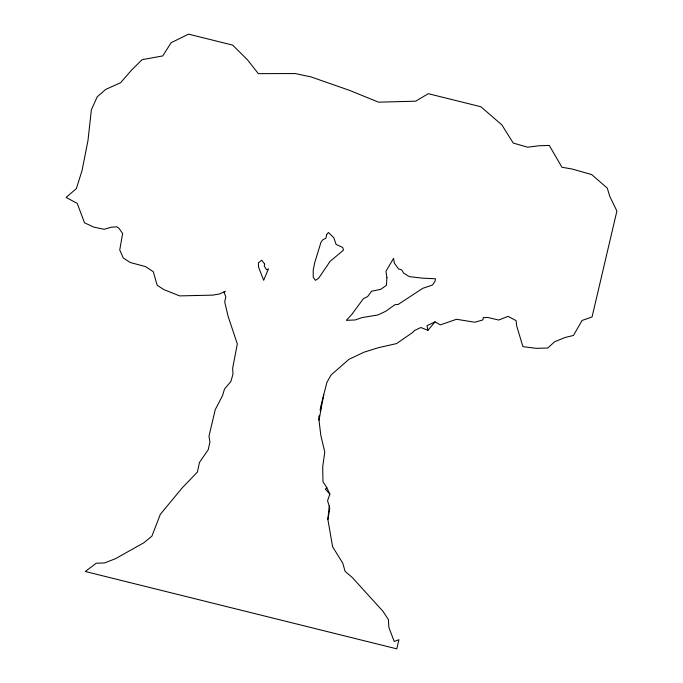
<?xml version="1.0" encoding="UTF-8"?>
<svg xmlns="http://www.w3.org/2000/svg" width="683" height="683" viewBox="0 0 683 683"><rect width="100%" height="100%" fill="white"/><g stroke="black" fill="none" stroke-linecap="round" stroke-linejoin="round"><path stroke-width="1.02" d="M223.93 292L225.825 296.789L224.707 301.895L228.011 316.041L237.317 343.899L232.664 368.188L232.98 374.122L230.888 381.456L224.494 389.045L222.564 395.594L215.247 409.655L208.981 436.198L209.92 441.918L208.255 449.679L199.496 462.348L197.387 472.081L182.216 487.867L160.3 514.384L151.908 536.138L143.925 542.72L115.444 558.72L104.516 562.963L96.277 563.202L85.298 571.5L396.78 648.85L398.932 639.706L394.211 641.465L388.858 627.378L388.414 619.609L382.915 611.225L352.266 577.494L345.103 571.347L342.798 563.244L332.604 546.75L327.874 519.447L329.249 505.983L327.541 500.776L329.855 494.176L326.747 487.5L322.974 481.746L322.709 466.762L324.792 452.052L320.814 435.31L318.978 420.156L318.85 416.067L319.772 415.913M225.416 291.342L219.465 293.989L212.712 295.133L179.629 295.893L163.775 289.566L157.158 285.272L153.308 271.732L145.59 266.618L130.205 262.494L123.307 257.995L119.73 249.961L122.641 233.535L118.979 228.318L116.853 226.816L111.081 227.234L104.192 229.3L93.827 227.14L84.538 222.82L77.196 203.355L66.097 197.438L76.342 188.619L82.037 170.605L87.979 140.519L91.385 109.809L97.208 96.815L105.669 89.447L120.609 82.694L131.614 70.05L142.047 59.703L162.725 55.929L171.143 42.705L188.551 34.15L232.647 45.104L247.494 59.839L258.328 73.636L295.235 73.559L310.876 76.872L349.098 90.207L378.57 102.177L415.64 101.195L428.309 93.691L480.892 106.753L501.877 124.912L513.24 143.071L527.686 147.212L538.614 145.778L549.269 145.419L561.964 167.267L572.072 169.008L591.726 174.609L607.23 188.064L609.919 196.738L616.903 211.013L592.05 316.98L582.07 320.447L573.455 335.455L565.311 337.428L554.707 341.705L547.698 348.048L535.984 348.321L522.913 346.623L516.732 326.039L516.109 320.651L508.058 316.374L498.667 320.028L487.833 317.475L483.265 317.595L482.898 319.909L474.864 322.256L456.534 319.277L440.33 324.886L435.088 321.855L427.925 330.299L420.848 327.516L414.427 330.572L412.378 332.672L396.533 343.592L378.408 347.69L364.065 352.172L348.945 359.326L331.059 375.01L326.875 382.446L320.566 407.307L320.139 410.295L320.694 411.004M327.874 519.447L329.718 508.724L329.249 505.983M318.978 420.156L323.716 394.876M326.747 487.5L325.458 489.156L329.855 494.176M435.088 321.855L427.012 325.706L427.925 330.299M320.566 407.307L321.138 408.622M386.911 277.716L386.407 285.357L380.73 289.319L371.552 291.24L367.625 296.567L363.39 298.676L351.873 314.325L346.375 320.336L355.211 319.96L362.144 317.569L377.895 314.974L385.613 311.346L394.962 304.712L398.266 304.387L422.768 288.32L432.544 285.024L435.054 281.251L435.455 278.758L422.879 278.186L409.382 276.649L403.593 273.115L401.724 269.913L398.641 269.034L394.364 263.203L393.57 258.362L385.98 271.245L386.911 277.716M326.602 234.747L325.928 238.196L322.88 239.742L321.044 242.064L314.667 262.81L313.207 270.255L313.224 277.289L315.426 280.346L318.611 278.28L330.137 261.307L343.489 250.14L342.661 247.494L336.087 244.386L333.765 237.667L328.412 232.459L326.602 234.747M264.68 264.133L264.227 266.054L266.635 269.836L268.504 268.837L263.655 280.303L258.524 266.985L258.396 262.827L261.751 260.197L264.68 264.133"/></g></svg>
